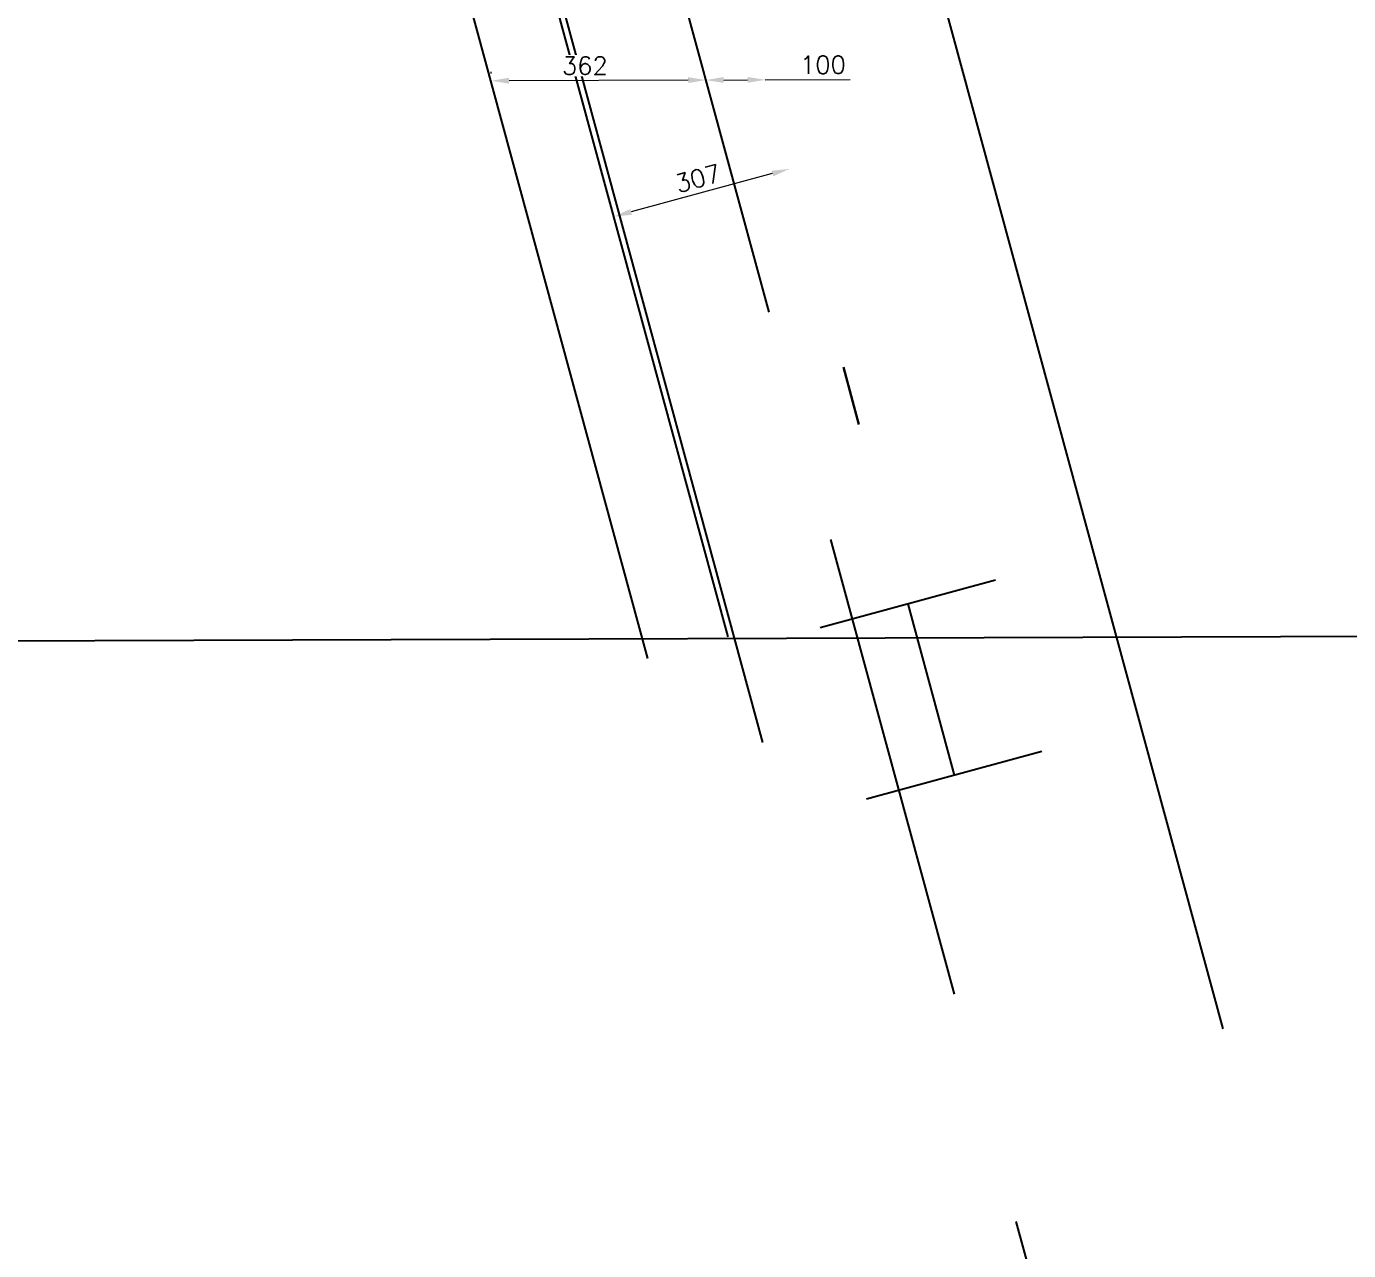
# Model space of a CAD drawing. Header units: metres. Extents: x -16741 to 19994, y 5629700 to 5668838.
# Drawn here: x 16698.18 to 16700.407, y 5649272.093 to 5649274.155 of the extents above; entities that cross this region are included whole.
import ezdxf
from ezdxf import colors
from ezdxf.entities.mleader import LeaderData, LeaderLine
from ezdxf.math import Vec2, Vec3

# ---------------------------------------------------------------- set-up
doc = ezdxf.new("R2010")
doc.units = ezdxf.units.M
for name, pattern in [('CB178108 - Hwy 560 Bridge Replacement Linework$0$HIDDEN2', [4.7625, 3.175, -1.5875]), ('DGN Style 4', [17.145521, 8.572761, -4.28638, 0, -4.28638]), ('Existing Highway 560 (Glenmore Tr) Surface$0$DGN Style 3', [12, 9, -3]), ('HIDDEN2', [4.7625, 3.175, -1.5875])]:
    doc.linetypes.add(name, pattern=pattern)
for name, color, linetype in [('CB178108 - Hwy 560 Bridge Replacement Linework$0$S-BR-PRECAST', 21, 'Continuous'), ('Existing Highway 560 (Glenmore Tr) Surface$0$S-RD-WPT', 7, 'Existing Highway 560 (Glenmore Tr) Surface$0$DGN Style 3'), ('S-BR-ABUTMENT-HDD-THIN', 67, 'HIDDEN2'), ('S-BR-DIM', 1, 'Continuous'), ('S-BR-PIER', 21, 'Continuous'), ('S-BR-PILE-HDD', 21, 'HIDDEN2'), ('S-BR-PRECAST', 21, 'Continuous')]:
    doc.layers.add(name, color=color, linetype=linetype)
doc.layers.add('S-BR-CEN-DGN4', color=1, linetype='DGN Style 4', lineweight=30)
doc.layers.add('S-BR-ELEVATIONS-NPLOT', color=8, linetype='Continuous', plot=False)
doc.styles.add('AT Text Standard', font='simplex.shx', dxfattribs={"oblique": 1e-05, "height": 3})
doc.styles.add('AT_Font_Prop_3.0', font='font005.shx', dxfattribs={"height": 3})
doc.dimstyles.new('AT Dim Standard (Millimeters)', dxfattribs={"dimtxt": 3, "dimasz": 3, "dimexe": 1.5, "dimexo": 1.5, "dimgap": 1, "dimtad": 1, "dimdec": 0, "dimlfac": 1000, "dimzin": 0, "dimdsep": 46, "dimtxsty": 'AT Text Standard', "dimcen": -1.5, "dimclrd": 256, "dimclre": 256, "dimclrt": 7, "dimaunit": 1, "dimadec": 3, "dimazin": 0, "dimtfac": 1, "dimtdec": 0, "dimtmove": 0, "dimatfit": 3, "dimfxl": 1, "dimtfill": 1, "dimtolj": 1, "dimtzin": 0, "dimlwd": 15, "dimlwe": 15, "dimarcsym": 0})

# ---------------------------------------------------------------- blocks, each defined once
blk = doc.blocks.new('HP')
at = {"layer": 'S-BR-PILE-HDD', "ltscale": 0.1}
for p, q in [((-0.153, 0.1495), (0.153, 0.1495)), ((0, -0.1495), (0, 0.1495)), ((-0.153, -0.1495), (0.153, -0.1495))]:
    blk.add_line(p, q, dxfattribs=at)
blk = doc.blocks.new('*D265')
at = {"layer": 'Defpoints', "color": 0, "lineweight": 30, "transparency": 16777216}
for p in [(16699.3247, 5649274.0651), (16699.3247, 5649274.0651), (16699.4247, 5649274.0655)]:
    blk.add_point(p, dxfattribs=at)
at = {"layer": 'S-BR-ELEVATIONS-NPLOT', "lineweight": 15, "transparency": 16777216}
for p, q in [((16699.3547, 5649274.0652), (16699.3947, 5649274.0654)), ((16699.4247, 5649274.0655), (16699.5676, 5649274.066))]:
    blk.add_line(p, q, dxfattribs=at)
at = {"layer": 'S-BR-ELEVATIONS-NPLOT', "lineweight": 30, "transparency": 16777216}
for points in [[(16699.3547, 5649274.0702), (16699.3548, 5649274.0602), (16699.3247, 5649274.0651)], [(16699.3947, 5649274.0704), (16699.3948, 5649274.0604), (16699.4247, 5649274.0655)]]:
    blk.add_solid(points, dxfattribs=at)
at = {"layer": 'S-BR-ELEVATIONS-NPLOT', "color": 8, "transparency": 16777216, "insert": (16699.5218, 5649274.0908), "char_height": 0.03, "attachment_point": 5, "rotation": 0.1985, "style": 'AT Text Standard', "bg_fill": 3, "box_fill_scale": 1.1, "bg_fill_color": 256, "bg_fill_true_color": 13158600, "bg_fill_transparency": 0}
blk.add_mtext('\\A1;100', dxfattribs=at)
blk = doc.blocks.new('*D266')
at = {"layer": 'Defpoints', "color": 0, "lineweight": 30, "transparency": 16777216}
for p in [(16698.9631, 5649274.0639), (16698.9631, 5649274.0612), (16699.3247, 5649274.0651)]:
    blk.add_point(p, dxfattribs=at)
at = {"layer": 'S-BR-ELEVATIONS-NPLOT', "lineweight": 15, "transparency": 16777216}
for p, q in [((16698.9631, 5649274.0762), (16698.9631, 5649274.0789)), ((16699.2947, 5649274.065), (16698.9931, 5649274.064))]:
    blk.add_line(p, q, dxfattribs=at)
at = {"layer": 'S-BR-ELEVATIONS-NPLOT', "lineweight": 30, "transparency": 16777216}
for points in [[(16699.2947, 5649274.07), (16699.2948, 5649274.06), (16699.3247, 5649274.0651)], [(16698.9931, 5649274.069), (16698.9931, 5649274.059), (16698.9631, 5649274.0639)]]:
    blk.add_solid(points, dxfattribs=at)
at = {"layer": 'S-BR-ELEVATIONS-NPLOT', "color": 8, "transparency": 16777216, "insert": (16699.1208, 5649274.0894), "char_height": 0.03, "attachment_point": 5, "rotation": 0.1985, "style": 'AT Text Standard', "bg_fill": 3, "box_fill_scale": 1.1, "bg_fill_color": 256, "bg_fill_true_color": 13158600, "bg_fill_transparency": 0}
blk.add_mtext('\\A1;362', dxfattribs=at)
blk = doc.blocks.new('*D275')
at = {"layer": 'Defpoints', "color": 0, "lineweight": 30, "transparency": 16777216}
for p in [(16699.4655, 5649273.9154), (16699.1696, 5649273.8351), (16699.1696, 5649273.8351)]:
    blk.add_point(p, dxfattribs=at)
at = {"layer": 'S-BR-ELEVATIONS-NPLOT', "lineweight": 15, "transparency": 16777216}
blk.add_line((16699.4365, 5649273.9076), (16699.1986, 5649273.8429), dxfattribs=at)
at = {"layer": 'S-BR-ELEVATIONS-NPLOT', "lineweight": 30, "transparency": 16777216}
for points in [[(16699.4352, 5649273.9124), (16699.4379, 5649273.9028), (16699.4655, 5649273.9154)], [(16699.1973, 5649273.8478), (16699.1999, 5649273.8381), (16699.1696, 5649273.8351)]]:
    blk.add_solid(points, dxfattribs=at)
at = {"layer": 'S-BR-ELEVATIONS-NPLOT', "color": 8, "transparency": 16777216, "insert": (16699.311, 5649273.8994), "char_height": 0.03, "attachment_point": 5, "rotation": 15.1985, "style": 'AT Text Standard', "bg_fill": 3, "box_fill_scale": 1.1, "bg_fill_color": 256, "bg_fill_true_color": 13158600, "bg_fill_transparency": 0}
blk.add_mtext('\\A1;307', dxfattribs=at)
blk = doc.blocks.new('_DotSmall')
at = {"color": 0, "linetype": 'ByBlock', "const_width": 0.5}
blk.add_lwpolyline([(-0.0625, 0, 1), (0.0625, 0, 1)], format="xyb", close=True, dxfattribs=at)

msp = doc.modelspace()

# ---------------------------------------------------------------- linework, layer by layer
at = {"layer": 'Existing Highway 560 (Glenmore Tr) Surface$0$S-RD-WPT'}
msp.add_line((16623.5862, 5649272.862), (16812.6722, 5649273.517), dxfattribs=at)
at = {"layer": 'S-BR-ABUTMENT-HDD-THIN'}
for p, q in [((16702.6929, 5649263.2749), (16699.3494, 5649275.5824)), ((16701.9178, 5649263.7573), (16698.8367, 5649275.0987)), ((16701.8591, 5649263.9353), (16698.8294, 5649275.0876)), ((16701.7239, 5649263.8986), (16698.6943, 5649275.0509))]:
    msp.add_line(p, q, dxfattribs=at)
at = {"layer": 'S-BR-CEN-DGN4', "linetype": 'DGN Style 4'}
msp.add_line((16702.9536, 5649261.0756), (16695.5342, 5649288.3865), dxfattribs=at)
at = {"layer": 'S-BR-PRECAST', "linetype": 'HIDDEN2', "ltscale": 0.25}
msp.add_line((16702.2402, 5649263.3334), (16698.9284, 5649275.524), dxfattribs=at)

# ---------------------------------------------------------------- block references
at = {"layer": 'S-BR-PIER', "rotation": 195.1984738825905}
msp.add_blockref('HP', (16699.7038, 5649273.0382), dxfattribs=at)

# ---------------------------------------------------------------- leaders
at = {"layer": 'S-BR-DIM', "lineweight": -3}
ml = msp.add_multileader_mtext('Standard', dxfattribs=at)
ml.set_content('', color=2, style='AT_Font_Prop_3.0')
ml.set_leader_properties(color=256, linetype='ByLayer', lineweight=15)
ml.set_arrow_properties(name='DOTSMALL')
ml.build(insert=Vec2(0, 0))
ml.multileader.update_dxf_attribs({"dogleg_length": 5, "arrow_head_size": 0.45, "scale": 0.15})
ctx = ml.context
ctx.base_point, ctx.scale, ctx.char_height, ctx.arrow_head_size, ctx.landing_gap_size, ctx.plane_origin, ctx.plane_x_axis, ctx.plane_y_axis = Vec3(16694.6284, 5649272.1546), 0.15, 0.45, 0.45, 0.3, Vec3(16698.8109, 5649276.2457), Vec3(0.999994, 0.003464), Vec3(-0.003464, 0.999994)
notes = []
notes.append((ctx, [(0, (1, 1, 0), (16695.8243, 5649272.1587), (-0.999994, -0.003464), 0.5959, [(0, [(16698.7304, 5649276.05)], 0, [])])]))
ctx.mtext.insert, ctx.mtext.text_direction, ctx.mtext.rotation, ctx.mtext.flow_direction = Vec3(16694.9276, 5649272.3806), Vec3(0.999994, 0.003464), 0.003464, 5
for ctx, leaders in notes:
    for number, flags, end, landing, length, lines in leaders:
        leader = LeaderData()
        leader.index, (leader.has_last_leader_line, leader.has_dogleg_vector, leader.attachment_direction) = number, flags
        leader.last_leader_point, leader.dogleg_vector, leader.dogleg_length = Vec3(end), Vec3(landing), length
        for number, points, colour, breaks in lines:
            line = LeaderLine()
            line.index, line.vertices, line.color, line.breaks = number, Vec3.list(points), colors.encode_raw_color(colour), breaks
            leader.lines.append(line)
        ctx.leaders.append(leader)

# ---------------------------------------------------------------- next in the draw order: dimensions: what is measured, and where the dimension line sits
at = {"layer": 'S-BR-ELEVATIONS-NPLOT'}
dim = msp.add_linear_dim(base=(16699.3247, 5649274.0651), p1=(16699.4247, 5649274.0655), p2=(16699.3247, 5649274.0651), angle=180.1985, dimstyle='AT Dim Standard (Millimeters)', override={"dimclrt": 8}, dxfattribs=at)
dim.commit()
dim.dimension.update_dxf_attribs({"geometry": '*D265', "text_midpoint": (16699.5219, 5649274.0658), "dimtype": 160})
dim = msp.add_linear_dim(base=(16699.1696, 5649273.8351), p1=(16699.4655, 5649273.9154), p2=(16699.1696, 5649273.8351), angle=195.1985, dimstyle='AT Dim Standard (Millimeters)', override={"dimclrt": 8}, dxfattribs=at)
dim.commit()
dim.dimension.update_dxf_attribs({"geometry": '*D275', "text_midpoint": (16699.311, 5649273.8994)})

# ---------------------------------------------------------------- next in the draw order: dimensions: what is measured, and where the dimension line sits
dim = msp.add_linear_dim(base=(16698.9631, 5649274.0639), p1=(16699.3247, 5649274.0651), p2=(16698.9631, 5649274.0612), angle=180.1985, dimstyle='AT Dim Standard (Millimeters)', override={"dimclrt": 8}, dxfattribs=at)
dim.commit()
dim.dimension.update_dxf_attribs({"geometry": '*D266', "text_midpoint": (16699.1208, 5649274.0644), "dimtype": 160})

# ---------------------------------------------------------------- next in the draw order: linework, layer by layer
at = {"layer": 'CB178108 - Hwy 560 Bridge Replacement Linework$0$S-BR-PRECAST', "linetype": 'CB178108 - Hwy 560 Bridge Replacement Linework$0$HIDDEN2', "ltscale": 0.25}
msp.add_line((16702.2402, 5649263.3334), (16698.9284, 5649275.524), dxfattribs=at)

doc.saveas('drawing.dxf')
